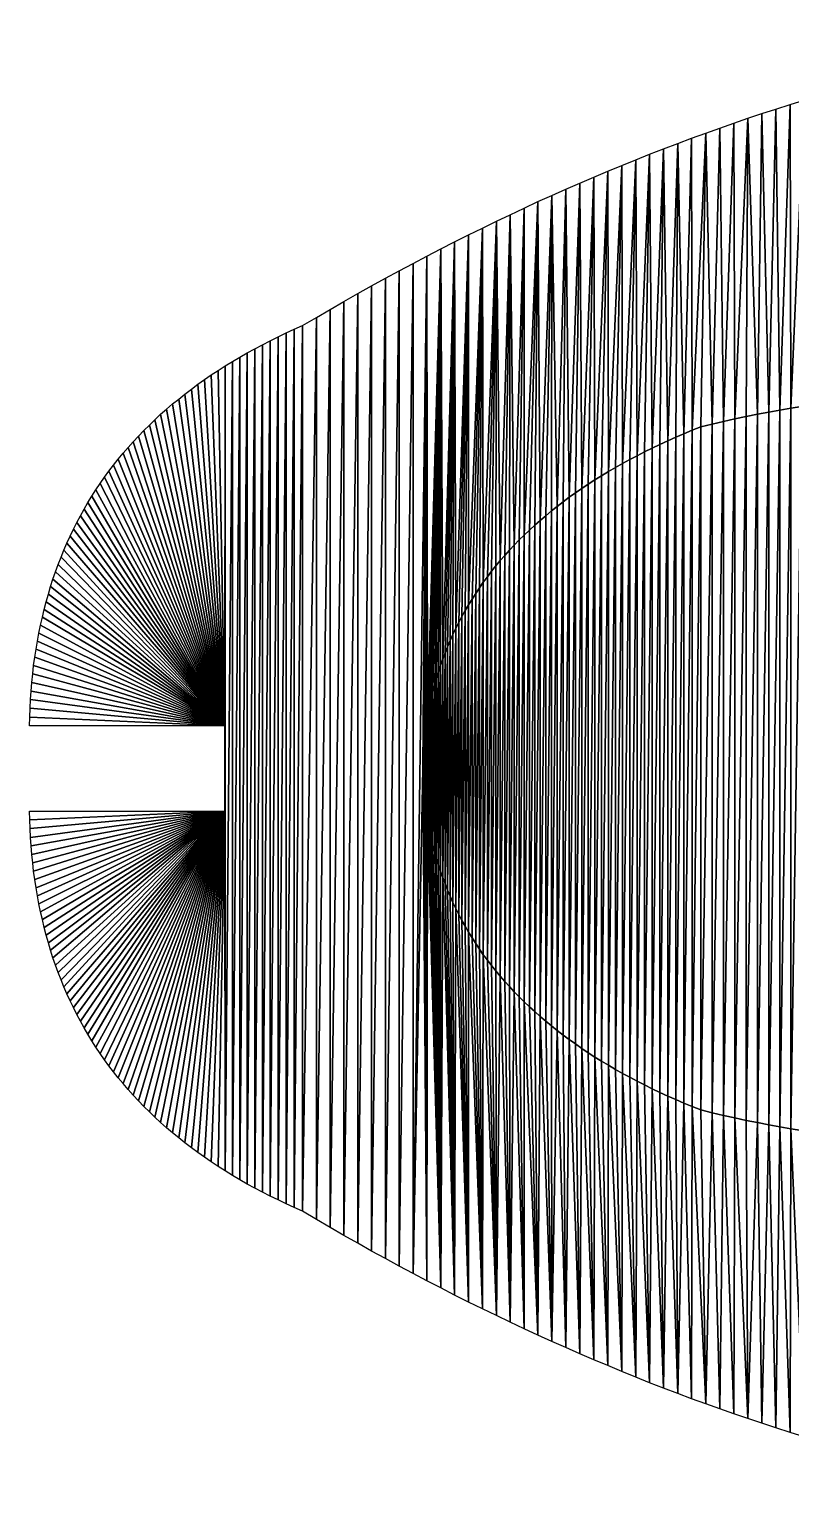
# Model space of a CAD drawing. Extents: x 10 to 917, y 10 to 841.
# Drawn here: x 479.7 to 536.4, y 302.5 to 412.4 of the extents above; entities that cross this region are included whole.
import ezdxf

# ---------------------------------------------------------------- set-up
doc = ezdxf.new("R2010")
doc.units = 0
doc.header["$MEASUREMENT"] = 0
doc.layers.get('0').update_dxf_attribs({"linetype": 'CONTINUOUS'})

msp = doc.modelspace()

# ---------------------------------------------------------------- linework, layer by layer
for p, q in [((535.35, 406.48), (536.4, 406.81)), ((536.4, 406.81), (537.45, 407.14)), ((532.21, 405.43), (533.25, 405.79)), ((533.25, 405.79), (534.3, 406.14)), ((534.3, 406.14), (535.35, 406.48)), ((529.07, 404.31), (530.12, 404.69)), ((530.12, 404.69), (531.16, 405.06)), ((531.16, 405.06), (532.21, 405.43)), ((525.94, 403.11), (526.98, 403.52)), ((526.98, 403.52), (528.03, 403.92)), ((528.03, 403.92), (529.07, 404.31)), ((523.86, 402.28), (524.9, 402.7)), ((524.9, 402.7), (525.94, 403.11)), ((520.74, 400.96), (521.78, 401.41)), ((521.78, 401.41), (522.82, 401.85)), ((522.82, 401.85), (523.86, 402.28)), ((518.66, 400.05), (519.7, 400.51)), ((519.7, 400.51), (520.74, 400.96)), ((515.55, 398.61), (516.59, 399.1)), ((516.59, 399.1), (517.62, 399.58)), ((517.62, 399.58), (518.66, 400.05)), ((513.48, 397.61), (514.52, 398.12)), ((514.52, 398.12), (515.55, 398.61)), ((511.41, 396.58), (512.45, 397.1)), ((512.45, 397.1), (513.48, 397.61)), ((509.35, 395.52), (510.38, 396.06)), ((510.38, 396.06), (511.41, 396.58)), ((507.29, 394.43), (508.32, 394.98)), ((508.32, 394.98), (509.35, 395.52)), ((505.23, 393.3), (506.26, 393.87)), ((506.26, 393.87), (507.29, 394.43)), ((503.17, 392.14), (504.2, 392.73)), ((504.2, 392.73), (505.23, 393.3)), ((501.12, 390.95), (502.15, 391.55)), ((502.15, 391.55), (503.17, 392.14)), ((499.47, 390.07), (500.09, 390.35)), ((500.09, 390.35), (501.12, 390.95)), ((497.09, 388.92), (497.67, 389.22)), ((497.67, 389.22), (498.26, 389.51)), ((498.26, 389.51), (498.86, 389.8)), ((498.86, 389.8), (499.47, 390.07)), ((495.4, 388), (495.95, 388.31)), ((495.95, 388.31), (496.52, 388.62)), ((496.52, 388.62), (497.09, 388.92)), ((493.28, 386.67), (493.8, 387.01)), ((493.8, 387.01), (494.32, 387.35)), ((494.32, 387.35), (494.86, 387.68)), ((494.86, 387.68), (495.4, 388)), ((491.8, 385.62), (492.28, 385.98)), ((492.28, 385.98), (492.78, 386.33)), ((492.78, 386.33), (493.28, 386.67)), ((490.4, 384.51), (490.86, 384.88)), ((490.86, 384.88), (491.32, 385.25)), ((491.32, 385.25), (491.8, 385.62)), ((489.08, 383.34), (489.51, 383.74)), ((489.51, 383.74), (489.95, 384.12)), ((489.95, 384.12), (490.4, 384.51)), ((533.14, 383.58), (533.98, 383.74)), ((533.98, 383.74), (534.81, 383.9)), ((534.81, 383.9), (535.64, 384.05)), ((535.64, 384.05), (536.47, 384.19)), ((488.26, 382.53), (488.67, 382.94)), ((488.67, 382.94), (489.08, 383.34)), ((529.12, 382.55), (529.75, 382.8)), ((529.75, 382.8), (530.6, 383.01)), ((530.6, 383.01), (531.45, 383.21)), ((531.45, 383.21), (532.29, 383.4)), ((532.29, 383.4), (533.14, 383.58)), ((487.09, 381.27), (487.47, 381.7)), ((487.47, 381.7), (487.86, 382.12)), ((487.86, 382.12), (488.26, 382.53)), ((526.14, 381.22), (526.71, 381.49)), ((526.71, 381.49), (527.3, 381.76)), ((527.3, 381.76), (527.9, 382.03)), ((527.9, 382.03), (528.5, 382.29)), ((528.5, 382.29), (529.12, 382.55)), ((486, 379.96), (486.35, 380.4)), ((486.35, 380.4), (486.72, 380.84)), ((486.72, 380.84), (487.09, 381.27)), ((524.46, 380.37), (525.01, 380.66)), ((525.01, 380.66), (525.57, 380.94)), ((525.57, 380.94), (526.14, 381.22)), ((485.33, 379.05), (485.66, 379.51)), ((485.66, 379.51), (486, 379.96)), ((522.36, 379.16), (522.87, 379.47)), ((522.87, 379.47), (523.39, 379.77)), ((523.39, 379.77), (523.92, 380.07)), ((523.92, 380.07), (524.46, 380.37)), ((484.69, 378.12), (485.01, 378.59)), ((485.01, 378.59), (485.33, 379.05)), ((520.41, 377.89), (520.89, 378.21)), ((520.89, 378.21), (521.37, 378.54)), ((521.37, 378.54), (521.86, 378.85)), ((521.86, 378.85), (522.36, 379.16)), ((483.81, 376.68), (484.09, 377.16)), ((484.09, 377.16), (484.39, 377.64)), ((484.39, 377.64), (484.69, 378.12)), ((519.05, 376.88), (519.5, 377.22)), ((519.5, 377.22), (519.95, 377.56)), ((519.95, 377.56), (520.41, 377.89)), ((483.27, 375.68), (483.54, 376.18)), ((483.54, 376.18), (483.81, 376.68)), ((517.78, 375.84), (518.2, 376.19)), ((518.2, 376.19), (518.62, 376.54)), ((518.62, 376.54), (519.05, 376.88)), ((482.77, 374.67), (483.01, 375.18)), ((483.01, 375.18), (483.27, 375.68)), ((516.6, 374.75), (516.98, 375.12)), ((516.98, 375.12), (517.38, 375.48)), ((517.38, 375.48), (517.78, 375.84)), ((482.31, 373.62), (482.53, 374.15)), ((482.53, 374.15), (482.77, 374.67)), ((515.5, 373.62), (515.85, 374)), ((515.85, 374), (516.22, 374.38)), ((516.22, 374.38), (516.6, 374.75)), ((481.88, 372.56), (482.09, 373.09)), ((482.09, 373.09), (482.31, 373.62)), ((514.48, 372.45), (514.81, 372.84)), ((514.81, 372.84), (515.15, 373.23)), ((515.15, 373.23), (515.5, 373.62)), ((481.49, 371.46), (481.68, 372.01)), ((481.68, 372.01), (481.88, 372.56)), ((513.55, 371.23), (513.85, 371.64)), ((513.85, 371.64), (514.16, 372.05)), ((514.16, 372.05), (514.48, 372.45)), ((481.15, 370.35), (481.31, 370.91)), ((481.31, 370.91), (481.49, 371.46)), ((512.98, 370.4), (513.26, 370.82)), ((513.26, 370.82), (513.55, 371.23)), ((480.84, 369.21), (480.99, 369.78)), ((480.99, 369.78), (481.15, 370.35)), ((512.2, 369.12), (512.45, 369.55)), ((512.45, 369.55), (512.71, 369.98)), ((512.71, 369.98), (512.98, 370.4)), ((480.56, 368.04), (480.7, 368.63)), ((480.7, 368.63), (480.84, 369.21)), ((511.73, 368.24), (511.96, 368.68)), ((511.96, 368.68), (512.2, 369.12)), ((480.33, 366.85), (480.44, 367.45)), ((480.44, 367.45), (480.56, 368.04)), ((511.09, 366.89), (511.29, 367.35)), ((511.29, 367.35), (511.5, 367.8)), ((511.5, 367.8), (511.73, 368.24)), ((480.14, 365.64), (480.23, 366.25)), ((480.23, 366.25), (480.33, 366.85)), ((510.71, 365.97), (510.89, 366.43)), ((510.89, 366.43), (511.09, 366.89)), ((479.98, 364.4), (480.05, 365.02)), ((480.05, 365.02), (480.14, 365.64)), ((510.21, 364.54), (510.37, 365.02)), ((510.37, 365.02), (510.53, 365.5)), ((510.53, 365.5), (510.71, 365.97)), ((479.92, 363.77), (479.98, 364.4)), ((509.93, 363.57), (510.07, 364.06)), ((510.07, 364.06), (510.21, 364.54)), ((479.82, 362.49), (479.86, 363.13)), ((479.86, 363.13), (479.92, 363.77)), ((509.69, 362.59), (509.8, 363.08)), ((509.8, 363.08), (509.93, 363.57)), ((479.76, 361.19), (479.78, 361.85)), ((479.78, 361.85), (479.82, 362.49)), ((509.48, 361.58), (509.58, 362.08)), ((509.58, 362.08), (509.69, 362.59)), ((479.74, 360.53), (479.76, 361.19)), ((509.31, 360.55), (509.39, 361.07)), ((509.39, 361.07), (509.48, 361.58)), ((494.29, 360.53), (479.74, 360.53)), ((494.29, 354.19), (494.29, 360.53)), ((509.13, 358.98), (509.19, 359.51)), ((509.19, 359.51), (509.24, 360.03)), ((509.24, 360.03), (509.31, 360.55)), ((509.06, 357.91), (509.09, 358.44)), ((509.09, 358.44), (509.13, 358.98)), ((509.04, 357.36), (509.06, 357.91)), ((509.06, 356.82), (509.04, 357.36)), ((509.09, 356.28), (509.06, 356.82)), ((509.13, 355.75), (509.09, 356.28)), ((509.19, 355.22), (509.13, 355.75)), ((509.24, 354.69), (509.19, 355.22)), ((479.76, 353.53), (479.74, 354.19)), ((479.74, 354.19), (494.29, 354.19)), ((509.31, 354.17), (509.24, 354.69)), ((509.39, 353.66), (509.31, 354.17)), ((479.78, 352.88), (479.76, 353.53)), ((509.48, 353.15), (509.39, 353.66)), ((509.58, 352.64), (509.48, 353.15)), ((479.82, 352.23), (479.78, 352.88)), ((479.86, 351.59), (479.82, 352.23)), ((509.69, 352.14), (509.58, 352.64)), ((509.8, 351.64), (509.69, 352.14)), ((479.92, 350.96), (479.86, 351.59)), ((479.98, 350.33), (479.92, 350.96)), ((509.93, 351.15), (509.8, 351.64)), ((510.07, 350.66), (509.93, 351.15)), ((480.05, 349.71), (479.98, 350.33)), ((480.14, 349.09), (480.05, 349.71)), ((510.21, 350.18), (510.07, 350.66)), ((510.37, 349.7), (510.21, 350.18)), ((510.53, 349.23), (510.37, 349.7)), ((480.23, 348.48), (480.14, 349.09)), ((510.71, 348.76), (510.53, 349.23)), ((510.89, 348.3), (510.71, 348.76)), ((480.33, 347.87), (480.23, 348.48)), ((480.44, 347.28), (480.33, 347.87)), ((511.09, 347.84), (510.89, 348.3)), ((511.29, 347.38), (511.09, 347.84)), ((480.56, 346.68), (480.44, 347.28)), ((480.7, 346.1), (480.56, 346.68)), ((511.5, 346.93), (511.29, 347.38)), ((511.73, 346.48), (511.5, 346.93)), ((511.96, 346.04), (511.73, 346.48)), ((480.84, 345.52), (480.7, 346.1)), ((480.99, 344.95), (480.84, 345.52)), ((512.2, 345.61), (511.96, 346.04)), ((512.45, 345.17), (512.2, 345.61)), ((481.15, 344.38), (480.99, 344.95)), ((481.31, 343.82), (481.15, 344.38)), ((512.71, 344.75), (512.45, 345.17)), ((512.98, 344.32), (512.71, 344.75)), ((513.26, 343.91), (512.98, 344.32)), ((481.49, 343.26), (481.31, 343.82)), ((481.68, 342.71), (481.49, 343.26)), ((513.55, 343.49), (513.26, 343.91)), ((513.85, 343.08), (513.55, 343.49)), ((514.16, 342.68), (513.85, 343.08)), ((481.88, 342.17), (481.68, 342.71)), ((482.09, 341.63), (481.88, 342.17)), ((514.48, 342.28), (514.16, 342.68)), ((514.81, 341.88), (514.48, 342.28)), ((482.31, 341.1), (482.09, 341.63)), ((482.53, 340.58), (482.31, 341.1)), ((515.15, 341.49), (514.81, 341.88)), ((515.5, 341.11), (515.15, 341.49)), ((515.85, 340.73), (515.5, 341.11)), ((482.77, 340.06), (482.53, 340.58)), ((483.01, 339.55), (482.77, 340.06)), ((516.22, 340.35), (515.85, 340.73)), ((516.6, 339.98), (516.22, 340.35)), ((516.98, 339.61), (516.6, 339.98)), ((483.27, 339.04), (483.01, 339.55)), ((483.54, 338.54), (483.27, 339.04)), ((517.38, 339.25), (516.98, 339.61)), ((517.78, 338.89), (517.38, 339.25)), ((518.2, 338.54), (517.78, 338.89)), ((483.81, 338.05), (483.54, 338.54)), ((484.09, 337.56), (483.81, 338.05)), ((484.39, 337.08), (484.09, 337.56)), ((518.62, 338.19), (518.2, 338.54)), ((519.05, 337.84), (518.62, 338.19)), ((519.5, 337.5), (519.05, 337.84)), ((484.69, 336.61), (484.39, 337.08)), ((485.01, 336.14), (484.69, 336.61)), ((519.95, 337.17), (519.5, 337.5)), ((520.41, 336.84), (519.95, 337.17)), ((520.89, 336.51), (520.41, 336.84)), ((521.37, 336.19), (520.89, 336.51)), ((485.33, 335.67), (485.01, 336.14)), ((485.66, 335.22), (485.33, 335.67)), ((521.86, 335.87), (521.37, 336.19)), ((522.36, 335.56), (521.86, 335.87)), ((522.87, 335.25), (522.36, 335.56)), ((486, 334.77), (485.66, 335.22)), ((486.35, 334.32), (486, 334.77)), ((486.72, 333.89), (486.35, 334.32)), ((523.39, 334.95), (522.87, 335.25)), ((523.92, 334.65), (523.39, 334.95)), ((524.46, 334.36), (523.92, 334.65)), ((525.01, 334.07), (524.46, 334.36)), ((487.09, 333.45), (486.72, 333.89)), ((487.47, 333.03), (487.09, 333.45)), ((525.57, 333.79), (525.01, 334.07)), ((526.14, 333.51), (525.57, 333.79)), ((526.71, 333.23), (526.14, 333.51)), ((527.3, 332.96), (526.71, 333.23)), ((487.86, 332.61), (487.47, 333.03)), ((488.26, 332.19), (487.86, 332.61)), ((488.67, 331.79), (488.26, 332.19)), ((527.9, 332.7), (527.3, 332.96)), ((528.5, 332.44), (527.9, 332.7)), ((529.12, 332.18), (528.5, 332.44)), ((529.75, 331.93), (529.12, 332.18)), ((489.08, 331.39), (488.67, 331.79)), ((489.51, 330.99), (489.08, 331.39)), ((489.95, 330.6), (489.51, 330.99)), ((530.6, 331.72), (529.75, 331.93)), ((531.45, 331.52), (530.6, 331.72)), ((532.29, 331.33), (531.45, 331.52)), ((533.14, 331.15), (532.29, 331.33)), ((533.98, 330.98), (533.14, 331.15)), ((534.81, 330.82), (533.98, 330.98)), ((490.4, 330.22), (489.95, 330.6)), ((490.86, 329.84), (490.4, 330.22)), ((491.32, 329.47), (490.86, 329.84)), ((535.64, 330.67), (534.81, 330.82)), ((536.47, 330.53), (535.64, 330.67)), ((491.8, 329.11), (491.32, 329.47)), ((492.28, 328.75), (491.8, 329.11)), ((492.78, 328.4), (492.28, 328.75)), ((493.28, 328.05), (492.78, 328.4)), ((493.8, 327.71), (493.28, 328.05)), ((494.32, 327.38), (493.8, 327.71)), ((494.86, 327.05), (494.32, 327.38)), ((495.4, 326.73), (494.86, 327.05)), ((495.95, 326.41), (495.4, 326.73)), ((496.52, 326.11), (495.95, 326.41)), ((497.09, 325.8), (496.52, 326.11)), ((497.67, 325.51), (497.09, 325.8)), ((498.26, 325.22), (497.67, 325.51)), ((498.86, 324.93), (498.26, 325.22)), ((499.47, 324.65), (498.86, 324.93)), ((500.09, 324.38), (499.47, 324.65)), ((501.12, 323.77), (500.09, 324.38)), ((502.15, 323.17), (501.12, 323.77)), ((503.17, 322.58), (502.15, 323.17)), ((504.2, 322), (503.17, 322.58)), ((505.23, 321.42), (504.2, 322)), ((506.26, 320.86), (505.23, 321.42)), ((507.29, 320.3), (506.26, 320.86)), ((508.32, 319.75), (507.29, 320.3)), ((509.35, 319.2), (508.32, 319.75)), ((510.38, 318.67), (509.35, 319.2)), ((511.41, 318.14), (510.38, 318.67)), ((512.45, 317.62), (511.41, 318.14)), ((513.48, 317.11), (512.45, 317.62)), ((514.52, 316.61), (513.48, 317.11)), ((515.55, 316.12), (514.52, 316.61)), ((516.59, 315.63), (515.55, 316.12)), ((517.62, 315.15), (516.59, 315.63)), ((518.66, 314.68), (517.62, 315.15)), ((519.7, 314.22), (518.66, 314.68)), ((520.74, 313.76), (519.7, 314.22)), ((521.78, 313.32), (520.74, 313.76)), ((522.82, 312.88), (521.78, 313.32)), ((523.86, 312.45), (522.82, 312.88)), ((524.9, 312.03), (523.86, 312.45)), ((525.94, 311.61), (524.9, 312.03)), ((526.98, 311.21), (525.94, 311.61)), ((528.03, 310.81), (526.98, 311.21)), ((529.07, 310.42), (528.03, 310.81)), ((530.12, 310.04), (529.07, 310.42)), ((531.16, 309.66), (530.12, 310.04)), ((532.21, 309.3), (531.16, 309.66)), ((533.25, 308.94), (532.21, 309.3)), ((534.3, 308.59), (533.25, 308.94)), ((535.35, 308.25), (534.3, 308.59)), ((536.4, 307.91), (535.35, 308.25)), ((537.45, 307.59), (536.4, 307.91))]:
    msp.add_line(p, q)

# ---------------------------------------------------------------- meshes
mesh = msp.add_polyface()
corners = [(535.64, 384.05), (536.4, 406.81), (536.47, 384.19), (537.45, 407.14), (537.29, 384.32), (538.11, 384.44), (538.5, 407.46), (538.93, 384.55), (539.55, 407.76), (539.74, 384.65), (540.6, 408.07), (540.55, 384.74), (541.35, 384.82), (541.65, 408.36), (542.15, 384.89), (542.71, 408.64), (542.95, 384.95), (543.76, 408.92), (543.74, 385), (544.53, 385.04), (544.82, 409.19), (545.32, 385.07), (545.87, 409.45), (546.1, 385.09), (546.93, 409.7), (546.88, 385.1), (547.65, 385.1), (547.98, 409.95), (548.42, 385.09), (549.04, 410.19), (549.19, 385.07), (550.1, 410.42), (549.95, 385.04), (550.71, 385), (551.16, 410.64), (551.47, 384.95), (552.22, 410.85), (552.22, 384.89), (553.28, 411.05), (552.97, 384.82), (553.71, 384.74), (554.34, 411.25), (554.45, 384.65), (555.4, 411.44), (555.19, 384.55), (555.92, 384.45), (556.46, 411.62), (556.65, 384.33), (557.52, 411.79), (557.37, 384.2), (558.1, 384.06), (558.59, 411.96), (558.81, 383.91), (559.65, 412.11), (559.53, 383.75), (560.24, 383.58), (560.71, 412.26), (560.94, 383.4), (561.78, 412.4)]
mesh.append_faces([[corners[k] for k in face] for face in [(0, 1, 2), (2, 3, 4), (4, 3, 5), (5, 6, 7), (7, 8, 9), (9, 10, 11), (11, 10, 12), (12, 13, 14), (14, 15, 16), (16, 17, 18), (18, 17, 19), (19, 20, 21), (21, 22, 23), (23, 24, 25), (25, 24, 26), (26, 27, 28), (28, 29, 30), (30, 31, 32), (32, 31, 33), (33, 34, 35), (35, 36, 37), (37, 38, 39), (39, 38, 40), (40, 41, 42), (42, 43, 44), (44, 43, 45), (45, 46, 47), (47, 48, 49), (49, 48, 50), (50, 51, 52), (52, 53, 54), (54, 53, 55), (55, 56, 57)]], dxfattribs={"vtx0": -1, "vtx1": -1})
mesh.append_faces([[corners[k] for k in face] for face in [(2, 1, 3), (5, 3, 6), (7, 6, 8), (9, 8, 10), (12, 10, 13), (14, 13, 15), (16, 15, 17), (19, 17, 20), (21, 20, 22), (23, 22, 24), (26, 24, 27), (28, 27, 29), (30, 29, 31), (33, 31, 34), (35, 34, 36), (37, 36, 38), (40, 38, 41), (42, 41, 43), (45, 43, 46), (47, 46, 48), (50, 48, 51), (52, 51, 53), (55, 53, 56), (57, 56, 58)]], dxfattribs={"vtx0": -1, "vtx2": -1})
mesh = msp.add_polyface()
corners = [(515.15, 373.23), (515.55, 398.61), (515.5, 373.62), (515.85, 374), (516.59, 399.1), (516.22, 374.38), (516.6, 374.75), (517.62, 399.58), (516.98, 375.12), (517.38, 375.48), (517.78, 375.84), (518.66, 400.05), (518.2, 376.19), (518.62, 376.54), (519.05, 376.88), (519.7, 400.51), (519.5, 377.22), (519.95, 377.56), (520.74, 400.96), (520.41, 377.89), (520.89, 378.21), (521.78, 401.41), (521.37, 378.54), (521.86, 378.85), (522.82, 401.85), (522.36, 379.16), (522.87, 379.47), (523.86, 402.28), (523.39, 379.77), (523.92, 380.07), (524.9, 402.7), (524.46, 380.37), (525.01, 380.66), (525.94, 403.11), (525.57, 380.94), (526.14, 381.22), (526.98, 403.52), (526.71, 381.49), (527.3, 381.76), (528.03, 403.92), (527.9, 382.03), (528.5, 382.29), (529.07, 404.31), (529.12, 382.55), (530.12, 404.69), (529.75, 382.8), (530.6, 383.01), (531.16, 405.06), (531.45, 383.21), (532.21, 405.43), (532.29, 383.4), (533.25, 405.79), (533.14, 383.58), (533.98, 383.74), (534.3, 406.14), (534.81, 383.9), (535.35, 406.48), (535.64, 384.05), (536.4, 406.81)]
mesh.append_faces([[corners[k] for k in face] for face in [(0, 1, 2), (2, 1, 3), (3, 4, 5), (5, 4, 6), (6, 7, 8), (8, 7, 9), (9, 7, 10), (10, 11, 12), (12, 11, 13), (13, 11, 14), (14, 15, 16), (16, 15, 17), (17, 18, 19), (19, 18, 20), (20, 21, 22), (22, 21, 23), (23, 24, 25), (25, 24, 26), (26, 27, 28), (28, 27, 29), (29, 30, 31), (31, 30, 32), (32, 33, 34), (34, 33, 35), (35, 36, 37), (37, 36, 38), (38, 39, 40), (40, 39, 41), (41, 42, 43), (43, 44, 45), (45, 44, 46), (46, 47, 48), (48, 49, 50), (50, 51, 52), (52, 51, 53), (53, 54, 55), (55, 56, 57)]], dxfattribs={"vtx0": -1, "vtx1": -1})
mesh.append_faces([[corners[k] for k in face] for face in [(3, 1, 4), (6, 4, 7), (10, 7, 11), (14, 11, 15), (17, 15, 18), (20, 18, 21), (23, 21, 24), (26, 24, 27), (29, 27, 30), (32, 30, 33), (35, 33, 36), (38, 36, 39), (41, 39, 42), (43, 42, 44), (46, 44, 47), (48, 47, 49), (50, 49, 51), (53, 51, 54), (55, 54, 56), (57, 56, 58)]], dxfattribs={"vtx0": -1, "vtx2": -1})
mesh = msp.add_polyface()
corners = [(495.4, 326.73), (495.4, 388), (495.95, 388.31), (495.95, 326.41), (496.52, 388.62), (496.52, 326.11), (497.09, 388.92), (497.09, 325.8), (497.67, 389.22), (497.67, 325.51), (498.26, 389.51), (498.26, 325.22), (498.86, 389.8), (498.86, 324.93), (499.47, 390.07), (499.47, 324.65), (500.09, 390.35), (500.09, 324.38), (501.12, 390.95), (501.12, 323.77), (502.15, 391.55), (502.15, 323.17), (503.17, 392.14), (503.17, 322.58), (504.2, 392.73), (504.2, 322), (505.23, 393.3), (505.23, 321.42), (506.26, 393.87), (506.26, 320.86), (507.29, 394.43), (507.29, 320.3), (508.32, 394.98), (508.32, 319.75), (509.35, 395.52), (509.04, 357.36), (509.06, 357.91), (509.09, 358.44), (509.13, 358.98), (509.19, 359.51), (509.24, 360.03), (509.31, 360.55), (509.39, 361.07), (510.38, 396.06), (509.48, 361.58), (509.58, 362.08), (509.69, 362.59), (509.8, 363.08), (509.93, 363.57), (510.07, 364.06), (510.21, 364.54), (510.37, 365.02), (510.53, 365.5), (511.41, 396.58), (510.71, 365.97), (510.89, 366.43), (511.09, 366.89), (511.29, 367.35), (511.5, 367.8), (512.45, 397.1), (511.73, 368.24), (511.96, 368.68), (512.2, 369.12), (512.45, 369.55), (513.48, 397.61), (512.71, 369.98), (512.98, 370.4), (513.26, 370.82), (513.55, 371.23), (514.52, 398.12), (513.85, 371.64), (514.16, 372.05), (514.48, 372.45), (514.81, 372.84), (515.55, 398.61), (515.15, 373.23)]
mesh.append_faces([[corners[k] for k in face] for face in [(35, 34, 36), (36, 34, 37), (37, 34, 38), (38, 34, 39), (39, 34, 40), (40, 34, 41), (41, 34, 42), (42, 43, 44), (44, 43, 45), (45, 43, 46), (46, 43, 47), (47, 43, 48), (48, 43, 49), (49, 43, 50), (50, 43, 51), (51, 43, 52), (52, 53, 54), (54, 53, 55), (55, 53, 56), (56, 53, 57), (57, 53, 58), (58, 59, 60), (60, 59, 61), (61, 59, 62), (62, 59, 63), (63, 64, 65), (65, 64, 66), (66, 64, 67), (67, 64, 68), (68, 69, 70), (70, 69, 71), (71, 69, 72), (72, 69, 73), (73, 74, 75)]], dxfattribs={"vtx0": -1, "vtx1": -1})
mesh.append_faces([[corners[k] for k in face] for face in [(0, 1, 2), (3, 2, 4), (5, 4, 6), (7, 6, 8), (9, 8, 10), (11, 10, 12), (13, 12, 14), (15, 14, 16), (17, 16, 18), (19, 18, 20), (21, 20, 22), (23, 22, 24), (25, 24, 26), (27, 26, 28), (29, 28, 30), (31, 30, 32), (33, 32, 34), (42, 34, 43), (52, 43, 53), (58, 53, 59), (63, 59, 64), (68, 64, 69), (73, 69, 74)]], dxfattribs={"vtx0": -1, "vtx2": -1})
mesh = msp.add_polyface()
corners = [(494.29, 354.19), (479.76, 353.53), (479.74, 354.19), (479.78, 352.88), (479.82, 352.23), (479.86, 351.59), (479.92, 350.96), (479.98, 350.33), (480.05, 349.71), (480.14, 349.09), (480.23, 348.48), (480.33, 347.87), (480.44, 347.28), (480.56, 346.68), (480.7, 346.1), (480.84, 345.52), (480.99, 344.95), (481.15, 344.38), (481.31, 343.82), (481.49, 343.26), (481.68, 342.71), (481.88, 342.17), (482.09, 341.63), (482.31, 341.1), (482.53, 340.58), (482.77, 340.06), (483.01, 339.55), (483.27, 339.04), (483.54, 338.54), (483.81, 338.05), (484.09, 337.56), (484.39, 337.08), (484.69, 336.61), (494.32, 327.38), (494.32, 387.35), (494.86, 387.68), (494.86, 327.05), (495.4, 388), (495.4, 326.73), (495.95, 388.31), (495.95, 326.41), (496.52, 388.62), (496.52, 326.11), (497.09, 388.92), (497.09, 325.8), (497.67, 389.22), (497.67, 325.51), (498.26, 389.51), (498.26, 325.22), (498.86, 389.8), (498.86, 324.93), (499.47, 390.07), (499.47, 324.65), (500.09, 390.35), (500.09, 324.38), (501.12, 390.95), (501.12, 323.77), (502.15, 391.55), (502.15, 323.17), (503.17, 392.14), (503.17, 322.58), (504.2, 392.73), (504.2, 322), (505.23, 393.3), (505.23, 321.42), (506.26, 393.87), (506.26, 320.86), (507.29, 394.43), (507.29, 320.3), (508.32, 394.98), (508.32, 319.75), (509.35, 395.52), (509.04, 357.36), (509.35, 319.2), (509.06, 356.82), (509.09, 356.28), (509.13, 355.75), (509.19, 355.22), (509.24, 354.69), (509.31, 354.17)]
mesh.append_faces([[corners[k] for k in face] for face in [(0, 1, 2)]], dxfattribs={"vtx0": -1})
mesh.append_faces([[corners[k] for k in face] for face in [(1, 0, 3), (3, 0, 4), (4, 0, 5), (5, 0, 6), (6, 0, 7), (7, 0, 8), (8, 0, 9), (9, 0, 10), (10, 0, 11), (11, 0, 12), (12, 0, 13), (13, 0, 14), (14, 0, 15), (15, 0, 16), (16, 0, 17), (17, 0, 18), (18, 0, 19), (19, 0, 20), (20, 0, 21), (21, 0, 22), (22, 0, 23), (23, 0, 24), (24, 0, 25), (25, 0, 26), (26, 0, 27), (27, 0, 28), (28, 0, 29), (29, 0, 30), (30, 0, 31), (31, 0, 32), (33, 35, 36), (36, 37, 38), (38, 39, 40), (40, 41, 42), (42, 43, 44), (44, 45, 46), (46, 47, 48), (48, 49, 50), (50, 51, 52), (52, 53, 54), (54, 55, 56), (56, 57, 58), (58, 59, 60), (60, 61, 62), (62, 63, 64), (64, 65, 66), (66, 67, 68), (68, 69, 70)]], dxfattribs={"vtx0": -1, "vtx1": -1})
mesh.append_faces([[corners[k] for k in face] for face in [(33, 0, 34), (70, 71, 72)]], dxfattribs={"vtx0": -1, "vtx1": -1, "vtx2": -1})
mesh.append_faces([[corners[k] for k in face] for face in [(73, 72, 74), (73, 74, 75), (73, 75, 76), (73, 76, 77), (73, 77, 78), (73, 78, 79)]], dxfattribs={"vtx0": -1, "vtx2": -1})
mesh = msp.add_polyface()
corners = [(494.32, 327.38), (494.32, 387.35), (494.86, 387.68), (494.86, 327.05), (495.4, 388), (479.76, 361.19), (494.29, 360.53), (479.74, 360.53), (479.78, 361.85), (479.82, 362.49), (479.86, 363.13), (479.92, 363.77), (479.98, 364.4), (480.05, 365.02), (480.14, 365.64), (480.23, 366.25), (480.33, 366.85), (480.44, 367.45), (480.56, 368.04), (480.7, 368.63), (480.84, 369.21), (480.99, 369.78), (481.15, 370.35), (481.31, 370.91), (481.49, 371.46), (481.68, 372.01), (481.88, 372.56), (482.09, 373.09), (482.31, 373.62), (482.53, 374.15), (482.77, 374.67), (483.01, 375.18), (483.27, 375.68), (483.54, 376.18), (483.81, 376.68), (484.09, 377.16), (484.39, 377.64), (484.69, 378.12), (485.01, 378.59), (485.33, 379.05), (485.66, 379.51), (486, 379.96), (486.35, 380.4), (486.72, 380.84), (487.09, 381.27), (487.47, 381.7), (487.86, 382.12), (488.26, 382.53), (488.67, 382.94), (489.08, 383.34), (489.51, 383.74), (489.95, 384.12), (490.4, 384.51), (490.86, 384.88), (491.32, 385.25), (491.8, 385.62), (492.28, 385.98), (492.78, 386.33), (493.28, 386.67), (493.8, 387.01), (494.29, 354.19)]
mesh.append_faces([[corners[k] for k in face] for face in [(5, 6, 7)]], dxfattribs={"vtx0": -1})
mesh.append_faces([[corners[k] for k in face] for face in [(6, 1, 60)]], dxfattribs={"vtx0": -1, "vtx1": -1})
mesh.append_faces([[corners[k] for k in face] for face in [(0, 1, 2), (3, 2, 4), (6, 5, 8), (6, 8, 9), (6, 9, 10), (6, 10, 11), (6, 11, 12), (6, 12, 13), (6, 13, 14), (6, 14, 15), (6, 15, 16), (6, 16, 17), (6, 17, 18), (6, 18, 19), (6, 19, 20), (6, 20, 21), (6, 21, 22), (6, 22, 23), (6, 23, 24), (6, 24, 25), (6, 25, 26), (6, 26, 27), (6, 27, 28), (6, 28, 29), (6, 29, 30), (6, 30, 31), (6, 31, 32), (6, 32, 33), (6, 33, 34), (6, 34, 35), (6, 35, 36), (6, 36, 37), (6, 37, 38), (6, 38, 39), (6, 39, 40), (6, 40, 41), (6, 41, 42), (6, 42, 43), (6, 43, 44), (6, 44, 45), (6, 45, 46), (6, 46, 47), (6, 47, 48), (6, 48, 49), (6, 49, 50), (6, 50, 51), (6, 51, 52), (6, 52, 53), (6, 53, 54), (6, 54, 55), (6, 55, 56), (6, 56, 57), (6, 57, 58), (6, 58, 59), (6, 59, 1)]], dxfattribs={"vtx0": -1, "vtx2": -1})
mesh = msp.add_polyface()
corners = [(529.75, 331.93), (530.6, 383.01), (530.6, 331.72), (531.45, 383.21), (531.45, 331.52), (532.29, 383.4), (532.29, 331.33), (533.14, 383.58), (533.14, 331.15), (533.98, 383.74), (533.98, 330.98), (534.81, 383.9), (534.81, 330.82), (535.64, 384.05), (535.64, 330.67), (536.47, 384.19), (536.47, 330.53), (537.29, 384.32), (537.29, 330.4), (538.11, 384.44), (538.11, 330.28), (538.93, 384.55), (538.93, 330.18), (539.74, 384.65), (539.74, 330.08), (540.55, 384.74), (540.55, 329.99), (541.35, 384.82), (541.35, 329.91), (542.15, 384.89), (542.15, 329.84), (542.95, 384.95), (542.95, 329.78), (543.74, 385), (543.74, 329.73), (544.53, 385.04), (544.53, 329.69), (545.32, 385.07), (545.32, 329.66), (546.1, 385.09), (546.1, 329.64), (546.88, 385.1), (546.88, 329.63), (547.65, 385.1), (547.65, 329.63)]
mesh.append_faces([[corners[k] for k in face] for face in [(0, 1, 2), (2, 3, 4), (4, 5, 6), (6, 7, 8), (8, 9, 10), (10, 11, 12), (12, 13, 14), (14, 15, 16), (16, 17, 18), (18, 19, 20), (20, 21, 22), (22, 23, 24), (24, 25, 26), (26, 27, 28), (28, 29, 30), (30, 31, 32), (32, 33, 34), (34, 35, 36), (36, 37, 38), (38, 39, 40), (40, 41, 42), (42, 43, 44)]], dxfattribs={"vtx0": -1, "vtx1": -1})
mesh.append_faces([[corners[k] for k in face] for face in [(2, 1, 3), (4, 3, 5), (6, 5, 7), (8, 7, 9), (10, 9, 11), (12, 11, 13), (14, 13, 15), (16, 15, 17), (18, 17, 19), (20, 19, 21), (22, 21, 23), (24, 23, 25), (26, 25, 27), (28, 27, 29), (30, 29, 31), (32, 31, 33), (34, 33, 35), (36, 35, 37), (38, 37, 39), (40, 39, 41), (42, 41, 43)]], dxfattribs={"vtx0": -1, "vtx2": -1})
mesh = msp.add_polyface()
corners = [(518.62, 338.19), (518.62, 376.54), (519.05, 376.88), (519.05, 337.84), (519.5, 377.22), (519.5, 337.5), (519.95, 377.56), (519.95, 337.17), (520.41, 377.89), (520.41, 336.84), (520.89, 378.21), (520.89, 336.51), (521.37, 378.54), (521.37, 336.19), (521.86, 378.85), (521.86, 335.87), (522.36, 379.16), (522.36, 335.56), (522.87, 379.47), (522.87, 335.25), (523.39, 379.77), (523.39, 334.95), (523.92, 380.07), (523.92, 334.65), (524.46, 380.37), (524.46, 334.36), (525.01, 380.66), (525.01, 334.07), (525.57, 380.94), (525.57, 333.79), (526.14, 381.22), (526.14, 333.51), (526.71, 381.49), (526.71, 333.23), (527.3, 381.76), (527.3, 332.96), (527.9, 382.03), (527.9, 332.7), (528.5, 382.29), (528.5, 332.44), (529.12, 382.55), (529.12, 332.18), (529.75, 382.8), (529.75, 331.93), (530.6, 383.01)]
mesh.append_faces([[corners[k] for k in face] for face in [(0, 2, 3), (3, 4, 5), (5, 6, 7), (7, 8, 9), (9, 10, 11), (11, 12, 13), (13, 14, 15), (15, 16, 17), (17, 18, 19), (19, 20, 21), (21, 22, 23), (23, 24, 25), (25, 26, 27), (27, 28, 29), (29, 30, 31), (31, 32, 33), (33, 34, 35), (35, 36, 37), (37, 38, 39), (39, 40, 41), (41, 42, 43)]], dxfattribs={"vtx0": -1, "vtx1": -1})
mesh.append_faces([[corners[k] for k in face] for face in [(0, 1, 2), (3, 2, 4), (5, 4, 6), (7, 6, 8), (9, 8, 10), (11, 10, 12), (13, 12, 14), (15, 14, 16), (17, 16, 18), (19, 18, 20), (21, 20, 22), (23, 22, 24), (25, 24, 26), (27, 26, 28), (29, 28, 30), (31, 30, 32), (33, 32, 34), (35, 34, 36), (37, 36, 38), (39, 38, 40), (41, 40, 42), (43, 42, 44)]], dxfattribs={"vtx0": -1, "vtx2": -1})
mesh = msp.add_polyface()
corners = [(509.06, 357.91), (509.06, 356.82), (509.04, 357.36), (509.09, 358.44), (509.09, 356.28), (509.13, 358.98), (509.13, 355.75), (509.19, 359.51), (509.19, 355.22), (509.24, 360.03), (509.24, 354.69), (509.31, 360.55), (509.31, 354.17), (509.39, 361.07), (509.39, 353.66), (509.48, 361.58), (509.48, 353.15), (509.58, 362.08), (509.58, 352.64), (509.69, 362.59), (509.69, 352.14), (509.8, 363.08), (509.8, 351.64), (509.93, 363.57), (509.93, 351.15), (510.07, 364.06), (510.07, 350.66), (510.21, 364.54), (510.21, 350.18), (510.37, 365.02), (510.37, 349.7), (510.53, 365.5), (510.53, 349.23), (510.71, 365.97), (510.71, 348.76), (510.89, 366.43), (510.89, 348.3), (511.09, 366.89), (511.09, 347.84), (511.29, 367.35), (511.29, 347.38), (511.5, 367.8), (511.5, 346.93), (511.73, 368.24), (511.73, 346.48), (511.96, 368.68), (511.96, 346.04), (512.2, 369.12), (512.2, 345.61), (512.45, 369.55), (512.45, 345.17), (512.71, 369.98), (512.71, 344.75), (512.98, 370.4), (512.98, 344.32), (513.26, 370.82), (513.26, 343.91), (513.55, 371.23), (513.55, 343.49), (513.85, 371.64), (513.85, 343.08), (514.16, 372.05), (514.16, 342.68), (514.48, 372.45), (514.48, 342.28), (514.81, 372.84), (514.81, 341.88), (515.15, 373.23), (515.15, 341.49), (515.5, 373.62), (515.5, 341.11), (515.85, 374), (515.85, 340.73), (516.22, 374.38), (516.22, 340.35), (516.6, 374.75), (516.6, 339.98), (516.98, 375.12), (516.98, 339.61), (517.38, 375.48), (517.38, 339.25), (517.78, 375.84), (517.78, 338.89), (518.2, 376.19), (518.2, 338.54), (518.62, 376.54)]
mesh.append_faces([[corners[k] for k in face] for face in [(0, 1, 2)]], dxfattribs={"vtx0": -1})
mesh.append_faces([[corners[k] for k in face] for face in [(1, 0, 3), (4, 3, 5), (6, 5, 7), (8, 7, 9), (10, 9, 11), (12, 11, 13), (14, 13, 15), (16, 15, 17), (18, 17, 19), (20, 19, 21), (22, 21, 23), (24, 23, 25), (26, 25, 27), (28, 27, 29), (30, 29, 31), (32, 31, 33), (34, 33, 35), (36, 35, 37), (38, 37, 39), (40, 39, 41), (42, 41, 43), (44, 43, 45), (46, 45, 47), (48, 47, 49), (50, 49, 51), (52, 51, 53), (54, 53, 55), (56, 55, 57), (58, 57, 59), (60, 59, 61), (62, 61, 63), (64, 63, 65), (66, 65, 67), (68, 67, 69), (70, 69, 71), (72, 71, 73), (74, 73, 75), (76, 75, 77), (78, 77, 79), (80, 79, 81), (82, 81, 83), (84, 83, 85)]], dxfattribs={"vtx0": -1, "vtx2": -1})
mesh = msp.add_polyface()
corners = [(509.06, 356.82), (509.09, 358.44), (509.09, 356.28), (509.13, 358.98), (509.13, 355.75), (509.19, 359.51), (509.19, 355.22), (509.24, 360.03), (509.24, 354.69), (509.31, 360.55), (509.31, 354.17), (509.39, 361.07), (509.39, 353.66), (509.48, 361.58), (509.48, 353.15), (509.58, 362.08), (509.58, 352.64), (509.69, 362.59), (509.69, 352.14), (509.8, 363.08), (509.8, 351.64), (509.93, 363.57), (509.93, 351.15), (510.07, 364.06), (510.07, 350.66), (510.21, 364.54), (510.21, 350.18), (510.37, 365.02), (510.37, 349.7), (510.53, 365.5), (510.53, 349.23), (510.71, 365.97), (510.71, 348.76), (510.89, 366.43), (510.89, 348.3), (511.09, 366.89), (511.09, 347.84), (511.29, 367.35), (511.29, 347.38), (511.5, 367.8), (511.5, 346.93), (511.73, 368.24), (511.73, 346.48), (511.96, 368.68), (511.96, 346.04), (512.2, 369.12), (512.2, 345.61), (512.45, 369.55), (512.45, 345.17), (512.71, 369.98), (512.71, 344.75), (512.98, 370.4), (512.98, 344.32), (513.26, 370.82), (513.26, 343.91), (513.55, 371.23), (513.55, 343.49), (513.85, 371.64), (513.85, 343.08), (514.16, 372.05), (514.16, 342.68), (514.48, 372.45), (514.48, 342.28), (514.81, 372.84), (514.81, 341.88), (515.15, 373.23), (515.15, 341.49), (515.5, 373.62), (515.5, 341.11), (515.85, 374), (515.85, 340.73), (516.22, 374.38), (516.22, 340.35), (516.6, 374.75), (516.6, 339.98), (516.98, 375.12), (516.98, 339.61), (517.38, 375.48), (517.38, 339.25), (517.78, 375.84), (517.78, 338.89), (518.2, 376.19), (518.2, 338.54), (518.62, 376.54), (518.62, 338.19)]
mesh.append_faces([[corners[k] for k in face] for face in [(0, 1, 2), (2, 3, 4), (4, 5, 6), (6, 7, 8), (8, 9, 10), (10, 11, 12), (12, 13, 14), (14, 15, 16), (16, 17, 18), (18, 19, 20), (20, 21, 22), (22, 23, 24), (24, 25, 26), (26, 27, 28), (28, 29, 30), (30, 31, 32), (32, 33, 34), (34, 35, 36), (36, 37, 38), (38, 39, 40), (40, 41, 42), (42, 43, 44), (44, 45, 46), (46, 47, 48), (48, 49, 50), (50, 51, 52), (52, 53, 54), (54, 55, 56), (56, 57, 58), (58, 59, 60), (60, 61, 62), (62, 63, 64), (64, 65, 66), (66, 67, 68), (68, 69, 70), (70, 71, 72), (72, 73, 74), (74, 75, 76), (76, 77, 78), (78, 79, 80), (80, 81, 82), (82, 83, 84)]], dxfattribs={"vtx0": -1, "vtx1": -1})
mesh = msp.add_polyface()
corners = [(484.69, 336.61), (494.29, 354.19), (485.01, 336.14), (485.33, 335.67), (485.66, 335.22), (486, 334.77), (486.35, 334.32), (486.72, 333.89), (487.09, 333.45), (487.47, 333.03), (487.86, 332.61), (488.26, 332.19), (488.67, 331.79), (489.08, 331.39), (489.51, 330.99), (489.95, 330.6), (490.4, 330.22), (490.86, 329.84), (491.32, 329.47), (491.8, 329.11), (492.28, 328.75), (492.78, 328.4), (493.28, 328.05), (493.8, 327.71), (494.32, 327.38), (509.04, 357.36), (509.35, 319.2), (508.32, 319.75), (509.31, 354.17), (509.39, 353.66), (510.38, 318.67), (509.48, 353.15), (509.58, 352.64), (509.69, 352.14), (509.8, 351.64), (509.93, 351.15), (510.07, 350.66), (510.21, 350.18), (510.37, 349.7), (510.53, 349.23), (511.41, 318.14), (510.71, 348.76), (510.89, 348.3), (511.09, 347.84), (511.29, 347.38), (511.5, 346.93), (512.45, 317.62), (511.73, 346.48), (511.96, 346.04), (512.2, 345.61), (512.45, 345.17), (513.48, 317.11), (512.71, 344.75), (512.98, 344.32), (513.26, 343.91), (513.55, 343.49), (514.52, 316.61), (513.85, 343.08), (514.16, 342.68), (514.48, 342.28), (514.81, 341.88), (515.55, 316.12)]
mesh.append_faces([[corners[k] for k in face] for face in [(0, 1, 2), (2, 1, 3), (3, 1, 4), (4, 1, 5), (5, 1, 6), (6, 1, 7), (7, 1, 8), (8, 1, 9), (9, 1, 10), (10, 1, 11), (11, 1, 12), (12, 1, 13), (13, 1, 14), (14, 1, 15), (15, 1, 16), (16, 1, 17), (17, 1, 18), (18, 1, 19), (19, 1, 20), (20, 1, 21), (21, 1, 22), (22, 1, 23), (23, 1, 24), (26, 29, 30), (30, 39, 40), (40, 45, 46), (46, 50, 51), (51, 55, 56), (56, 60, 61)]], dxfattribs={"vtx0": -1, "vtx1": -1})
mesh.append_faces([[corners[k] for k in face] for face in [(25, 26, 27), (26, 28, 29), (30, 29, 31), (30, 31, 32), (30, 32, 33), (30, 33, 34), (30, 34, 35), (30, 35, 36), (30, 36, 37), (30, 37, 38), (30, 38, 39), (40, 39, 41), (40, 41, 42), (40, 42, 43), (40, 43, 44), (40, 44, 45), (46, 45, 47), (46, 47, 48), (46, 48, 49), (46, 49, 50), (51, 50, 52), (51, 52, 53), (51, 53, 54), (51, 54, 55), (56, 55, 57), (56, 57, 58), (56, 58, 59), (56, 59, 60)]], dxfattribs={"vtx0": -1, "vtx2": -1})
mesh = msp.add_polyface()
corners = [(515.55, 316.12), (514.81, 341.88), (515.15, 341.49), (515.5, 341.11), (515.85, 340.73), (516.59, 315.63), (516.22, 340.35), (516.6, 339.98), (517.62, 315.15), (516.98, 339.61), (517.38, 339.25), (517.78, 338.89), (518.66, 314.68), (518.2, 338.54), (518.62, 338.19), (519.05, 337.84), (519.7, 314.22), (519.5, 337.5), (519.95, 337.17), (520.74, 313.76), (520.41, 336.84), (520.89, 336.51), (521.78, 313.32), (521.37, 336.19), (521.86, 335.87), (522.82, 312.88), (522.36, 335.56), (522.87, 335.25), (523.86, 312.45), (523.39, 334.95), (523.92, 334.65), (524.9, 312.03), (524.46, 334.36), (525.01, 334.07), (525.94, 311.61), (525.57, 333.79), (526.14, 333.51), (526.98, 311.21), (526.71, 333.23), (527.3, 332.96), (528.03, 310.81), (527.9, 332.7), (528.5, 332.44), (529.07, 310.42), (529.12, 332.18), (530.12, 310.04), (529.75, 331.93), (530.6, 331.72), (531.16, 309.66), (531.45, 331.52), (532.21, 309.3), (532.29, 331.33), (533.25, 308.94), (533.14, 331.15), (533.98, 330.98), (534.3, 308.59), (534.81, 330.82), (535.35, 308.25), (535.64, 330.67)]
mesh.append_faces([[corners[k] for k in face] for face in [(0, 4, 5), (5, 7, 8), (8, 11, 12), (12, 15, 16), (16, 18, 19), (19, 21, 22), (22, 24, 25), (25, 27, 28), (28, 30, 31), (31, 33, 34), (34, 36, 37), (37, 39, 40), (40, 42, 43), (43, 44, 45), (45, 47, 48), (48, 49, 50), (50, 51, 52), (52, 54, 55), (55, 56, 57)]], dxfattribs={"vtx0": -1, "vtx1": -1})
mesh.append_faces([[corners[k] for k in face] for face in [(0, 1, 2), (0, 2, 3), (0, 3, 4), (5, 4, 6), (5, 6, 7), (8, 7, 9), (8, 9, 10), (8, 10, 11), (12, 11, 13), (12, 13, 14), (12, 14, 15), (16, 15, 17), (16, 17, 18), (19, 18, 20), (19, 20, 21), (22, 21, 23), (22, 23, 24), (25, 24, 26), (25, 26, 27), (28, 27, 29), (28, 29, 30), (31, 30, 32), (31, 32, 33), (34, 33, 35), (34, 35, 36), (37, 36, 38), (37, 38, 39), (40, 39, 41), (40, 41, 42), (43, 42, 44), (45, 44, 46), (45, 46, 47), (48, 47, 49), (50, 49, 51), (52, 51, 53), (52, 53, 54), (55, 54, 56), (57, 56, 58)]], dxfattribs={"vtx0": -1, "vtx2": -1})
mesh = msp.add_polyface()
corners = [(535.35, 308.25), (535.64, 330.67), (536.4, 307.91), (536.47, 330.53), (537.45, 307.59), (537.29, 330.4), (538.11, 330.28), (538.5, 307.27), (538.93, 330.18), (539.55, 306.96), (539.74, 330.08), (540.6, 306.66), (540.55, 329.99), (541.35, 329.91), (541.65, 306.37), (542.15, 329.84), (542.71, 306.08), (542.95, 329.78), (543.76, 305.8), (543.74, 329.73), (544.53, 329.69), (544.82, 305.54), (545.32, 329.66), (545.87, 305.27), (546.1, 329.64), (546.93, 305.02), (546.88, 329.63), (547.65, 329.63), (547.98, 304.78), (548.42, 329.64), (549.04, 304.54), (549.19, 329.66), (550.1, 304.31), (549.95, 329.69), (550.71, 329.73), (551.16, 304.09), (551.47, 329.77), (552.22, 303.88), (552.22, 329.83), (553.28, 303.67), (552.97, 329.9), (553.71, 329.98), (554.34, 303.48), (554.45, 330.07), (555.4, 303.29), (555.19, 330.17), (555.92, 330.28), (556.46, 303.11), (556.65, 330.4), (557.52, 302.93), (557.37, 330.53), (558.1, 330.67), (558.59, 302.77), (558.81, 330.82), (559.65, 302.61), (559.53, 330.98), (560.24, 331.14), (560.71, 302.47), (560.94, 331.32)]
mesh.append_faces([[corners[k] for k in face] for face in [(0, 1, 2), (2, 3, 4), (4, 6, 7), (7, 8, 9), (9, 10, 11), (11, 13, 14), (14, 15, 16), (16, 17, 18), (18, 20, 21), (21, 22, 23), (23, 24, 25), (25, 27, 28), (28, 29, 30), (30, 31, 32), (32, 34, 35), (35, 36, 37), (37, 38, 39), (39, 41, 42), (42, 43, 44), (44, 46, 47), (47, 48, 49), (49, 51, 52), (52, 53, 54), (54, 56, 57)]], dxfattribs={"vtx0": -1, "vtx1": -1})
mesh.append_faces([[corners[k] for k in face] for face in [(2, 1, 3), (4, 3, 5), (4, 5, 6), (7, 6, 8), (9, 8, 10), (11, 10, 12), (11, 12, 13), (14, 13, 15), (16, 15, 17), (18, 17, 19), (18, 19, 20), (21, 20, 22), (23, 22, 24), (25, 24, 26), (25, 26, 27), (28, 27, 29), (30, 29, 31), (32, 31, 33), (32, 33, 34), (35, 34, 36), (37, 36, 38), (39, 38, 40), (39, 40, 41), (42, 41, 43), (44, 43, 45), (44, 45, 46), (47, 46, 48), (49, 48, 50), (49, 50, 51), (52, 51, 53), (54, 53, 55), (54, 55, 56), (57, 56, 58)]], dxfattribs={"vtx0": -1, "vtx2": -1})

doc.saveas('drawing.dxf')
